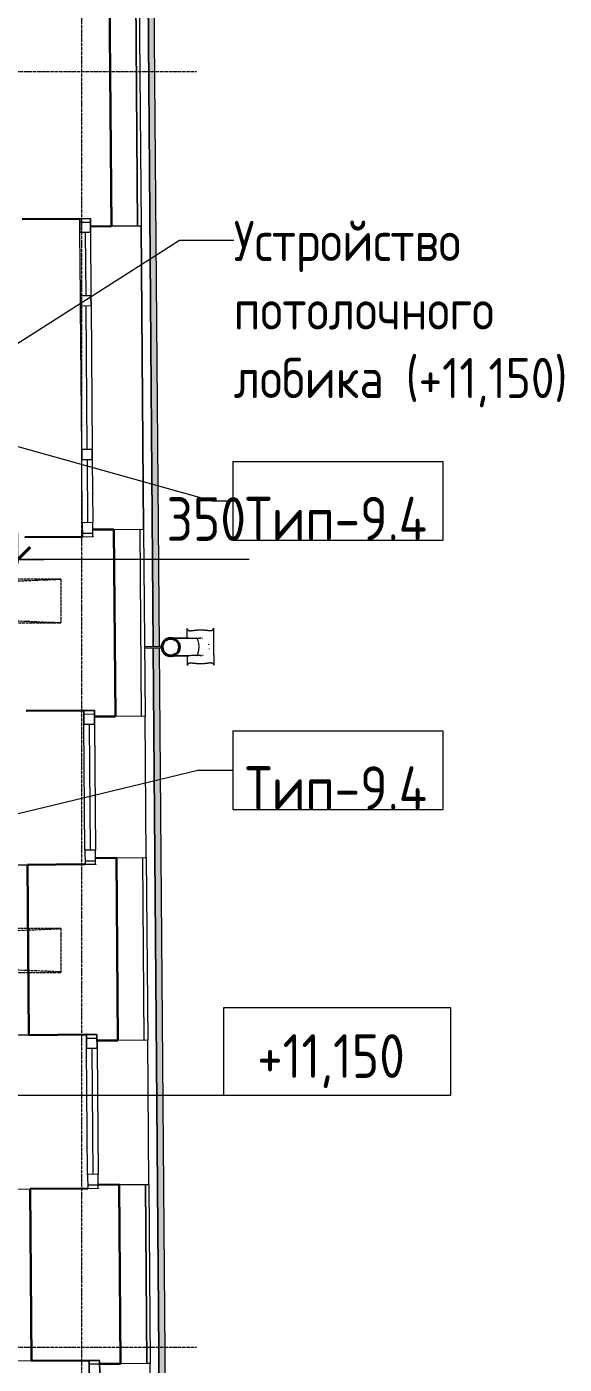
# Model space of a CAD drawing. Header units: millimetres. Extents: x -10438 to 68527, y -5058 to 44223.
# Drawn here: x 55035 to 58109, y 12846 to 20501 of the extents above; entities that cross this region are included whole.
import ezdxf

# ---------------------------------------------------------------- set-up
doc = ezdxf.new("R2010")
doc.units = ezdxf.units.MM
doc.linetypes.add('ADSK_Линия сетки', pattern=[25, 20, -2.5, 0, -2.5])
doc.linetypes.add('ADSK_Штрихпунктирная 2 точки_ш15 п1_5 п1_5 п1_5', pattern=[19.5, 15, -1.5, 0, -1.5, 0, -1.5])
for name, color, linetype, lineweight in [('_ Окна', 7, 'Continuous', 9), ('Аннотация', 7, 'Continuous', 20), ('Марки', 7, 'Continuous', 20), ('Обобщенные модели', 7, 'Continuous', 18), ('Окна', 7, 'Continuous', 9), ('Оси', 7, 'Continuous', 9), ('Отметки', 7, 'Continuous', 9), ('Размеры', 7, 'Continuous', 9), ('Размеры-100', 7, 'Continuous', 9), ('Стены наружные', 7, 'Continuous', 18), ('Стены несущие', 7, 'Continuous', 30), ('Стены отделка', 7, 'Continuous', 30), ('Стены штриховка', 7, 'Continuous', 9), ('Стены штриховка поверхности', 7, 'Continuous', 18)]:
    doc.layers.add(name, color=color, linetype=linetype, lineweight=lineweight)
doc.layers.add('Линии', color=7, linetype='Continuous', lineweight=9, true_color=0x00a600)
doc.styles.add('GOST Common_2', font='GOST_Common.ttf', dxfattribs={"width": 0.9, "height": 250})
doc.styles.add('GOST Common_3', font='GOST_Common.ttf', dxfattribs={"width": 0.9, "height": 230})
doc.styles.add('GOST Common_B', font='', dxfattribs={"width": 0.9, "height": 250})
doc.styles.get('GOST Common_B').set_extended_font_data('GOST Common', bold=True)
doc.dimstyles.new('ADSK_Основной_2_5_мм_Округление_до_10_мм', dxfattribs={"dimscale": 304.8, "dimtxt": 251.428749, "dimasz": 0.463911, "dimexe": 0.492126, "dimexo": 0.492126, "dimgap": 0.098425, "dimtad": 1, "dimdec": 0, "dimrnd": 10, "dimdsep": 46, "dimtxsty": 'GOST Common_2', "dimblk1": 'OBLIQUE', "dimblk2": 'OBLIQUE', "dimsah": 1, "dimcen": 0.09, "dimdle": 0.492126, "dimazin": 2, "dimtfac": 1, "dimtdec": 4, "dimtix": 1, "dimtmove": 1, "dimatfit": 3, "dimfxl": 1, "dimtvp": 1, "dimtolj": 1, "dimtzin": 0, "dimlwd": 20, "dimlwe": 20, "dimarcsym": 2})

# ---------------------------------------------------------------- blocks, each defined once
blk = doc.blocks.new('Водосток - Тип 1 _карниз больше 490мм_-5168659-План потолков 3-го этажа')
at = {"layer": 'Обобщенные модели'}
for p, q in [((18.8, 405), (24.9, 405)), ((225.1, 405), (231.2, 405)), ((24.9, 255), (18.8, 255)), ((75, 183.8), (75, 306.2)), ((75, 263.6), (75, 306.2)), ((175, 306.2), (175, 183.8)), ((175, 306.2), (175, 263.6)), ((231.2, 255), (225.1, 255)), ((75, 183.8), (75, 226.4)), ((175, 226.4), (175, 183.8)), ((120, 10), (120, 109.1)), ((130, 109.1), (130, 10))]:
    blk.add_line(p, q, dxfattribs=at)
at = {"layer": 'Обобщенные модели', "flags": 128}
for points in [[(75, 226.4), (75, 232), (75, 237.6), (75, 243.1), (75, 248.5), (75, 253.8), (75, 258.9), (75, 264), (75, 268.9), (75, 273.6), (75, 278.2), (75, 282.7), (75, 287), (75, 291.1), (75, 295.1), (75, 298.8), (75, 302.4), (75, 305.7), (75, 308.9), (75, 311.9), (75, 314.6), (75, 317.2), (75, 319.5), (75, 321.6), (75, 323.4), (75, 325.1), (75, 326.5), (75, 327.7), (75, 328.6), (75, 329.3), (75, 329.8), (75, 330), (75, 330)], [(175, 330), (175, 329.9), (175, 329.5), (175, 328.9), (175, 328.1), (175, 327), (175, 325.7), (175, 324.2), (175, 322.4), (175, 320.4), (175, 318.2), (175, 315.7), (175, 313), (175, 310.2), (175, 307.1), (175, 303.8), (175, 300.3), (175, 296.6), (175, 292.8), (175, 288.7), (175, 284.5), (175, 280.1), (175, 275.6), (175, 270.9), (175, 266), (175, 261), (175, 255.9), (175, 250.7), (175, 245.4), (175, 239.9), (175, 234.4), (175, 228.7), (175, 226.4)], [(75, 263.6), (75, 258), (75, 252.4), (75, 246.9), (75, 241.5), (75, 236.2), (75, 231.1), (75, 226), (75, 221.1), (75, 216.4), (75, 211.8), (75, 207.3), (75, 203), (75, 198.9), (75, 194.9), (75, 191.2), (75, 187.6), (75, 184.3), (75, 181.1), (75, 178.1), (75, 175.4), (75, 173)], [(175, 173), (175, 174.3), (175, 177), (175, 179.8), (175, 182.9), (175, 186.2), (175, 189.7), (175, 193.4), (175, 197.2), (175, 201.3), (175, 205.5), (175, 209.9), (175, 214.4), (175, 219.1), (175, 224), (175, 229), (175, 234.1), (175, 239.3), (175, 244.6), (175, 250.1), (175, 255.6), (175, 261.3), (175, 263.6)]]:
    blk.add_lwpolyline(points, dxfattribs=at)
at = {"layer": 'Обобщенные модели'}
for centre, radius, start, end in [((125, 330), 50, 174.54437, 183.38559), ((125, 330), 50, 163.32487, 166.67519), ((125, 330), 50, 103.32484, 106.67517), ((125, 330), 50, 73.32483, 76.67516), ((125, 330), 50, 13.32481, 16.67513), ((125, 330), 50, 356.72694, 5.45563), ((125, 160), 52, 90, 270), ((125, 160), 52, 270, 90)]:
    blk.add_arc(centre, radius, start, end, dxfattribs=at)
at = {"layer": 'Обобщенные модели', "lineweight": 40}
for start, end in [(90, 270), (270, 90)]:
    blk.add_arc((125, 160), 50, start, end, dxfattribs=at)
at = {"layer": 'Обобщенные модели'}
for start_param, end_param in [(4.712389, 6.283185), (4.712389, 6.283185), (3.141593, 4.712389), (3.141593, 4.712389)]:
    blk.add_ellipse((125, 306.2), major_axis=(-50, 0), ratio=0.309017, start_param=start_param, end_param=end_param, dxfattribs=at)
for points, knots in [([(18.8, 255), (21.1, 255), (25.1, 255.7), (28.9, 258.6), (30.8, 262.1), (31.6, 264.9), (32, 267.4), (32.1, 269.4), (32.2, 271.5), (32.2, 273.8), (32.1, 276.2), (31.9, 278.7), (31.6, 281.4), (31.3, 284.1), (31, 287), (30.6, 289.9), (30.2, 292.9), (29.8, 296), (29.4, 299.2), (29, 302.4), (28.7, 305.7), (28.3, 310.2), (27.8, 315.9), (27.4, 325.3), (27.4, 334.8), (27.8, 344.1), (28.3, 349.8), (28.7, 354.3), (29, 357.6), (29.4, 360.8), (29.8, 364), (30.2, 367.1), (30.6, 370.1), (31, 373.1), (31.3, 375.9), (31.6, 378.6), (31.9, 381.3), (32.1, 383.8), (32.2, 386.2), (32.2, 388.5), (32.1, 390.6), (32, 392.7), (31.6, 395.1), (30.8, 397.9), (28.9, 401.5), (25.1, 404.3), (21.1, 405), (18.8, 405)], [-1, -1, -1, -1, -0.941176, -0.882353, -0.852941, -0.823529, -0.808824, -0.794118, -0.779412, -0.764706, -0.75, -0.735294, -0.720588, -0.705882, -0.691176, -0.676471, -0.661765, -0.647059, -0.632353, -0.617647, -0.602941, -0.588235, -0.558824, -0.529412, -0.470588, -0.441176, -0.411765, -0.397059, -0.382353, -0.367647, -0.352941, -0.338235, -0.323529, -0.308824, -0.294118, -0.279412, -0.264706, -0.25, -0.235294, -0.220588, -0.205882, -0.191176, -0.176471, -0.147059, -0.117647, -0.058824, 0, 0, 0, 0]), ([(18.8, 405), (22.1, 405), (28.9, 405), (39.4, 405), (48.4, 405), (56, 405), (60.8, 405), (64.9, 405), (67.9, 405), (71, 405), (74.3, 405), (77.6, 405), (81, 405), (83.9, 405), (86.4, 405), (88.2, 405), (90.2, 405), (92.8, 405), (96.1, 405), (99.6, 405), (102.5, 405), (104.8, 405), (107.1, 405), (110.3, 405), (116, 405), (121.3, 405), (125, 405)], [-1, -1, -1, -1, -0.875, -0.75, -0.625, -0.5625, -0.5, -0.46875, -0.4375, -0.40625, -0.375, -0.34375, -0.3125, -0.28125, -0.265625, -0.25, -0.234375, -0.21875, -0.1875, -0.15625, -0.140625, -0.125, -0.109375, -0.09375, -0.0625, 0, 0, 0, 0]), ([(125, 405), (128.7, 405), (134, 405), (139.7, 405), (142.9, 405), (145.2, 405), (147.5, 405), (150.4, 405), (153.9, 405), (157.2, 405), (159.8, 405), (161.8, 405), (163.6, 405), (166.1, 405), (169, 405), (172.4, 405), (175.7, 405), (179, 405), (182.1, 405), (185.1, 405), (189.2, 405), (194, 405), (201.6, 405), (210.6, 405), (221.1, 405), (227.9, 405), (231.2, 405)], [-1, -1, -1, -1, -0.9375, -0.90625, -0.890625, -0.875, -0.859375, -0.84375, -0.8125, -0.78125, -0.765625, -0.75, -0.734375, -0.71875, -0.6875, -0.65625, -0.625, -0.59375, -0.5625, -0.53125, -0.5, -0.4375, -0.375, -0.25, -0.125, 0, 0, 0, 0]), ([(231.2, 405), (228.9, 405), (224.9, 404.3), (221.1, 401.4), (219.2, 397.9), (218.4, 395.1), (218, 392.6), (217.9, 390.6), (217.8, 388.5), (217.8, 386.2), (217.9, 383.8), (218.1, 381.3), (218.4, 378.6), (218.7, 375.9), (219, 373), (219.4, 370.1), (219.8, 367.1), (220.2, 364), (220.6, 360.8), (221, 357.6), (221.3, 354.3), (221.7, 349.8), (222.2, 344.1), (222.6, 334.7), (222.6, 325.2), (222.2, 315.9), (221.7, 310.2), (221.3, 305.7), (221, 302.4), (220.6, 299.2), (220.2, 296), (219.8, 292.9), (219.4, 289.9), (219, 286.9), (218.7, 284.1), (218.4, 281.4), (218.1, 278.7), (217.9, 276.2), (217.8, 273.8), (217.8, 271.5), (217.9, 269.4), (218, 267.3), (218.4, 264.9), (219.2, 262.1), (221.1, 258.5), (224.9, 255.7), (228.9, 255), (231.2, 255)], [-1, -1, -1, -1, -0.941176, -0.882353, -0.852941, -0.823529, -0.808824, -0.794118, -0.779412, -0.764706, -0.75, -0.735294, -0.720588, -0.705882, -0.691176, -0.676471, -0.661765, -0.647059, -0.632353, -0.617647, -0.602941, -0.588235, -0.558824, -0.529412, -0.470588, -0.441176, -0.411765, -0.397059, -0.382353, -0.367647, -0.352941, -0.338235, -0.323529, -0.308824, -0.294118, -0.279412, -0.264706, -0.25, -0.235294, -0.220588, -0.205882, -0.191176, -0.176471, -0.147059, -0.117647, -0.058824, 0, 0, 0, 0]), ([(74.3, 255), (73.2, 255), (71, 255), (67.9, 255), (64.9, 255), (60.8, 255), (56, 255), (48.4, 255), (39.4, 255), (28.9, 255), (22.1, 255), (18.8, 255)], [-0.625, -0.625, -0.625, -0.625, -0.59375, -0.5625, -0.53125, -0.5, -0.4375, -0.375, -0.25, -0.125, 0, 0, 0, 0]), ([(231.2, 255), (227.9, 255), (221.1, 255), (210.6, 255), (201.6, 255), (194, 255), (189.2, 255), (185.1, 255), (182.1, 255), (179, 255), (176.8, 255), (175.7, 255)], [-1, -1, -1, -1, -0.875, -0.75, -0.625, -0.5625, -0.5, -0.46875, -0.4375, -0.40625, -0.375, -0.375, -0.375, -0.375])]:
    blk.add_open_spline(points, degree=3, knots=knots, dxfattribs=at)
blk = doc.blocks.new('окно трехпол с фрамугой - 1800 и 1820х2300_h___нов_ ок15-V4-План потолков 3-го этажа')
at = {"layer": '_ Окна', "lineweight": 18}
for p, q in [((-910, 75), (-910, 135)), ((-910, 135), (-830, 135)), ((-830, 135), (-830, 75)), ((-470, 75), (-470, 135)), ((-470, 135), (-410, 135)), ((-410, 135), (-410, 75)), ((410, 75), (410, 135)), ((410, 135), (470, 135)), ((470, 135), (470, 75)), ((830, 135), (830, 75)), ((910, 135), (830, 135)), ((910, 75), (910, 135)), ((-830, 75), (-910, 75)), ((-410, 75), (-470, 75)), ((470, 75), (410, 75)), ((830, 75), (910, 75))]:
    blk.add_line(p, q, dxfattribs=at)
at = {"layer": '_ Окна'}
for p, q in [((-890, 75), (-890, 135)), ((-830, 105), (-470, 105)), ((-410, 105), (410, 105)), ((470, 105), (830, 105)), ((890, 75), (890, 135))]:
    blk.add_line(p, q, dxfattribs=at)
at = {"layer": 'Окна'}
for p, q in [((-910, 135), (-910, 75)), ((-830, 135), (-910, 135)), ((-830, 135), (-470, 135)), ((-410, 135), (-470, 135)), ((-410, 135), (410, 135)), ((470, 135), (410, 135)), ((470, 135), (830, 135)), ((910, 135), (830, 135)), ((910, 75), (910, 135)), ((-910, 75), (-830, 75)), ((-470, 75), (-830, 75)), ((-470, 75), (-410, 75)), ((410, 75), (-410, 75)), ((410, 75), (470, 75)), ((830, 75), (470, 75)), ((830, 75), (910, 75))]:
    blk.add_line(p, q, dxfattribs=at)
blk = doc.blocks.new('окна_rehau_однопольное_фрамуга_сверху - 800х2240 _нов_-4643977-План потолков 3-го этажа')
at = {"layer": '_ Окна', "lineweight": 18}
for p, q in [((-420, 75), (-420, 135)), ((-420, 135), (-344, 135)), ((-344, 135), (-344, 75)), ((344, 135), (344, 75)), ((420, 135), (344, 135)), ((420, 75), (420, 135)), ((-344, 75), (-420, 75)), ((344, 75), (420, 75))]:
    blk.add_line(p, q, dxfattribs=at)
at = {"layer": '_ Окна'}
for p, q in [((-400, 75), (-400, 135)), ((-344, 105), (344, 105)), ((400, 75), (400, 135))]:
    blk.add_line(p, q, dxfattribs=at)
at = {"layer": 'Окна'}
for p, q in [((-420, 135), (-420, 75)), ((-344, 135), (-420, 135)), ((-344, 135), (344, 135)), ((420, 135), (344, 135)), ((420, 75), (420, 135)), ((-420, 75), (-344, 75)), ((344, 75), (-344, 75)), ((344, 75), (420, 75))]:
    blk.add_line(p, q, dxfattribs=at)
blk = doc.blocks.new('окна_rehau_однопольное_фрамуга_сверху - 840х2230 _глухое_ _нов_ ок-21-4643972-План потолков 3-го этажа')
at = {"layer": '_ Окна', "lineweight": 18}
for p, q in [((-440, 75), (-440, 135)), ((-440, 135), (-360, 135)), ((-360, 135), (-360, 75)), ((360, 135), (360, 75)), ((440, 135), (360, 135)), ((440, 75), (440, 135)), ((-360, 75), (-440, 75)), ((360, 75), (440, 75))]:
    blk.add_line(p, q, dxfattribs=at)
at = {"layer": '_ Окна'}
for p, q in [((-420, 75), (-420, 135)), ((-360, 105), (360, 105)), ((420, 75), (420, 135))]:
    blk.add_line(p, q, dxfattribs=at)
at = {"layer": 'Окна'}
for p, q in [((-440, 135), (-440, 75)), ((-360, 135), (-440, 135)), ((-360, 135), (360, 135)), ((440, 135), (360, 135)), ((440, 75), (440, 135)), ((-440, 75), (-360, 75)), ((360, 75), (-360, 75)), ((360, 75), (440, 75))]:
    blk.add_line(p, q, dxfattribs=at)
blk = doc.blocks.new('окна_rehau_однопольное_фрамуга_сверху - 840х2230 _глухое_ _нов_ ок-21-4643964-План потолков 3-го этажа')
at = {"layer": '_ Окна', "lineweight": 18}
for p, q in [((-440, 75), (-440, 135)), ((-440, 135), (-360, 135)), ((-360, 135), (-360, 75)), ((360, 135), (360, 75)), ((440, 135), (360, 135)), ((440, 75), (440, 135)), ((-360, 75), (-440, 75)), ((360, 75), (440, 75))]:
    blk.add_line(p, q, dxfattribs=at)
at = {"layer": '_ Окна'}
for p, q in [((-420, 75), (-420, 135)), ((-360, 105), (360, 105)), ((420, 75), (420, 135))]:
    blk.add_line(p, q, dxfattribs=at)
at = {"layer": 'Окна'}
for p, q in [((-440, 135), (-440, 75)), ((-360, 135), (-440, 135)), ((-360, 135), (360, 135)), ((440, 135), (360, 135)), ((440, 75), (440, 135)), ((-440, 75), (-360, 75)), ((360, 75), (-360, 75)), ((360, 75), (440, 75))]:
    blk.add_line(p, q, dxfattribs=at)
blk = doc.blocks.new('DIMBLOCK19-План потолков 3-го этажа')
at = {"layer": 'Размеры-100', "lineweight": 20, "transparency": 16777216}
for p, q in [((54633.3, 17452), (54633.3, 17602)), ((54983.3, 17452), (54983.3, 17602)), ((54483.3, 17452), (55133.3, 17452)), ((54633.3, 17452), (54633.3, 17402)), ((55834.5, 17452), (54808.3, 17452)), ((54983.3, 17452), (54983.3, 17429.9)), ((56307.5, 17452), (55834.5, 17452))]:
    blk.add_line(p, q, dxfattribs=at)
at = {"layer": 'Размеры-100', "lineweight": 40, "transparency": 16777216}
for p, q in [((54633.3, 17452), (54704, 17522.7)), ((54983.3, 17452), (55054, 17522.7)), ((54633.3, 17452), (54562.6, 17381.3)), ((54983.3, 17452), (54912.6, 17381.3))]:
    blk.add_line(p, q, dxfattribs=at)
at = {"layer": 'Размеры-100', "color": 0, "lineweight": 20, "transparency": 16777216, "insert": (55834.5, 17808.7), "char_height": 250, "width": 567.632, "attachment_point": 1, "line_spacing_factor": 1.022761, "style": 'GOST Common_2'}
blk.add_mtext('350', dxfattribs=at)
blk = doc.blocks.new('_Oblique')
at = {"color": 0, "linetype": 'ByBlock', "lineweight": -2}
blk.add_line((-0.5, -0.5), (0.5, 0.5), dxfattribs=at)
blk = doc.blocks.new('Высотные отметки - Рамка-12095-План потолков 3-го этажа')
at = {"layer": 'Аннотация'}
for p, q in [((-6.5, 0), (-6.5, 5)), ((-6.5, 5), (6.5, 5)), ((6.5, 5), (6.5, 0)), ((6.5, 0), (-6.5, 0))]:
    blk.add_line(p, q, dxfattribs=at)
blk = doc.blocks.new('ADSK_Марка_Потолок - ADSK_Марка и Смещение от уровня-155896-План потолков 3-го этажа')
at = {"layer": 'Марки'}
for p, q in [((-6, 4.5), (-6, 0)), ((-6, 4.5), (6, 4.5)), ((6, 4.5), (6, 0)), ((-6, 0), (6, 0))]:
    blk.add_line(p, q, dxfattribs=at)

msp = doc.modelspace()

# ---------------------------------------------------------------- hatches: boundary and pattern name
at = {"layer": 'Стены штриховка поверхности', "true_color": 0xfbfbf4}
h = msp.add_hatch(color=7, dxfattribs=at)
h.paths.add_polyline_path([(55865.407, 8039.429), (55860.225, 8611.951), (55825.842, 8610.945), (55830.464, 8039.429)])
h.paths.add_polyline_path([(55825.755, 8621.673), (55860.705, 8622.077), (55793.528, 16945.408), (55758.535, 16944.397), (55825.753, 8621.907)])
h.paths.add_polyline_path([(55758.449, 16955.125), (55793.446, 16955.529), (55664.47, 32935.907), (55629.478, 32934.893), (55758.447, 16955.358)])
h.paths.add_polyline_path([(55629.391, 32945.623), (55664.389, 32946.025), (55580.186, 43378.98), (55545.193, 43377.965), (55629.389, 32945.854)])
h.paths.add_polyline_path([(55545.106, 43388.696), (55580.104, 43389.096), (55577.16, 43753.805), (55542.159, 43753.805), (55545.104, 43388.926)])

# ---------------------------------------------------------------- linework, layer by layer
at = {"layer": 'Аннотация', "lineweight": 9}
for p, q in [((54673.571, 18493.79), (55909.214, 19280.025)), ((55909.214, 19280.025), (56218.327, 19280.025))]:
    msp.add_line(p, q, dxfattribs=at)
at = {"layer": 'Линии', "color": 7, "linetype": 'ADSK_Штрихпунктирная 2 точки_ш15 п1_5 п1_5 п1_5'}
for p, q in [((55229.86, 17339.429), (49000.885, 17339.429)), ((49000.885, 17089.429), (55229.86, 17339.429)), ((55229.86, 17089.429), (49000.885, 17339.429)), ((55229.86, 17339.429), (55229.86, 17089.429)), ((49000.885, 17089.429), (55229.86, 17089.429)), ((55229.86, 15339.429), (49000.885, 15339.429)), ((49000.885, 15092.156), (55229.86, 15339.429)), ((55229.86, 15092.156), (49000.885, 15339.429)), ((55229.86, 15339.429), (55229.86, 15089.429)), ((49000.885, 15089.429), (55229.86, 15089.429))]:
    msp.add_line(p, q, dxfattribs=at)
at = {"layer": 'Марки'}
for p, q in [((54873.956, 18130.276), (56094.699, 17788.809)), ((56094.699, 17788.809), (56214.212, 17788.809)), ((54796.621, 15952.893), (56013.265, 16246.668)), ((56013.265, 16246.668), (56214.212, 16246.668))]:
    msp.add_line(p, q, dxfattribs=at)
at = {"layer": 'Оси', "linetype": 'ADSK_Линия сетки'}
for p, q in [((55349.565, -4258.205), (55349.565, 44222.998)), ((-9638.275, 20245), (56004.853, 20245)), ((-9638.275, 12945), (56004.853, 12945))]:
    msp.add_line(p, q, dxfattribs=at)
at = {"layer": 'Отметки', "lineweight": 20}
for p, q in [((54822.322, 14386.586), (56378.226, 14386.586)), ((56378.226, 14386.586), (56809.696, 14386.586))]:
    msp.add_line(p, q, dxfattribs=at)
at = {"layer": 'Стены наружные'}
for p, q in [((55758.358, 16954.954), (55629.109, 32935.97)), ((55629.469, 32935.971), (55758.45, 16954.955)), ((55793.449, 16955.238), (55664.469, 32936.129)), ((55689.605, 19358.858), (55688.605, 19358.85)), ((55688.605, 19358.85), (55702.585, 17626.09)), ((55702.933, 17625.698), (55688.901, 19360.641)), ((55703.585, 17626.098), (55689.605, 19358.858)), ((55702.585, 17626.09), (55703.585, 17626.098)), ((55825.757, 8621.503), (55758.435, 16945.473)), ((55758.526, 16945.474), (55802.521, 11494.471)), ((55860.707, 8621.785), (55793.526, 16945.632)), ((55718.137, 15745.759), (55711.586, 16555.733)), ((55733.261, 13875.818), (55726.588, 14700.791)), ((55748.02, 12050.877), (55741.55, 12850.851))]:
    msp.add_line(p, q, dxfattribs=at)
at = {"layer": 'Стены несущие'}
for p, q in [((55518.906, 19359.266), (55499.213, 21794.185)), ((55338.548, 19402.809), (55008.559, 19400.14)), ((55518.906, 19359.266), (55398.91, 19358.296)), ((55412.942, 17623.353), (55532.938, 17624.323)), ((55541.592, 16554.358), (55532.938, 17624.323)), ((55023.278, 17580.2), (55353.267, 17582.869)), ((55413.266, 17583.354), (55413.274, 17582.354)), ((55361.315, 16587.901), (55031.325, 16585.232)), ((55541.592, 16554.358), (55421.596, 16553.388)), ((55038.442, 15705.261), (55368.431, 15707.93)), ((55038.442, 15705.261), (55046.328, 14730.29)), ((55428.146, 15743.414), (55548.143, 15744.384)), ((55428.43, 15708.415), (55428.438, 15707.415)), ((55556.594, 14699.416), (55548.143, 15744.384)), ((55376.317, 14732.959), (55046.328, 14730.29)), ((55556.594, 14699.416), (55436.598, 14698.445)), ((55443.27, 13873.472), (55563.266, 13874.443)), ((55571.556, 12849.476), (55563.266, 13874.443)), ((55053.445, 13850.319), (55383.434, 13852.988)), ((55053.445, 13850.319), (55061.411, 12865.351)), ((55443.432, 13853.473), (55443.44, 13852.473)), ((55391.4, 12868.02), (55061.411, 12865.351)), ((55571.556, 12849.476), (55451.56, 12848.506))]:
    msp.add_line(p, q, dxfattribs=at)
at = {"layer": 'Стены отделка', "lineweight": 9}
for p, q in [((55669.208, 21795.56), (55688.901, 19360.641)), ((55668.901, 19360.479), (55518.906, 19359.266)), ((55688.901, 19360.641), (55668.901, 19360.479)), ((55532.938, 17624.323), (55702.933, 17625.698)), ((55702.933, 17625.698), (55711.586, 16555.733)), ((55711.586, 16555.733), (55541.592, 16554.358)), ((54946.445, 15704.517), (55038.442, 15705.261)), ((55038.442, 15705.261), (55038.442, 15705.261)), ((55548.143, 15744.384), (55718.137, 15745.759)), ((55718.137, 15745.759), (55726.588, 14700.791)), ((55046.328, 14730.29), (54954.331, 14729.546)), ((55726.588, 14700.791), (55556.594, 14699.416)), ((55563.266, 13874.443), (55713.261, 13875.656)), ((55713.261, 13875.656), (55733.261, 13875.818)), ((55713.269, 13874.656), (55713.261, 13875.656)), ((55733.261, 13875.818), (55741.55, 12850.851)), ((54913.213, 13849.185), (55053.445, 13850.319)), ((55061.411, 12865.351), (54981.413, 12864.704)), ((55721.551, 12850.69), (55571.556, 12849.476)), ((55741.55, 12850.851), (55721.551, 12850.69))]:
    msp.add_line(p, q, dxfattribs=at)
at = {"layer": 'Стены штриховка'}
for p, q in [((55668.901, 19360.479), (55649.209, 21795.398)), ((55649.217, 21794.398), (55668.901, 19360.479)), ((55691.587, 16555.571), (55682.933, 17625.536)), ((55706.589, 14700.629), (55698.138, 15745.598)), ((55713.261, 13875.656), (55721.551, 12850.69)), ((55721.551, 12850.69), (55713.269, 13874.656))]:
    msp.add_line(p, q, dxfattribs=at)

# ---------------------------------------------------------------- block references
at = {"layer": 'Марки', "xscale": 99.99999999999993, "yscale": 99.99999999999993, "zscale": 99.99999999999993}
for p in [(56814.212, 17563.809), (56814.212, 16021.668)]:
    msp.add_blockref('ADSK_Марка_Потолок - ADSK_Марка и Смещение от уровня-155896-План потолков 3-го этажа', p, dxfattribs=at)
at = {"layer": 'Обобщенные модели', "rotation": 270.4633818725631}
msp.add_blockref('Водосток - Тип 1 _карниз больше 490мм_-5168659-План потолков 3-го этажа', (55697.389, 17074.635), dxfattribs=at)
at = {"layer": 'Окна', "rotation": 270.4633818725627}
for name, p in [('окно трехпол с фрамугой - 1800 и 1820х2300_h___нов_ ок15-V4-План потолков 3-го этажа', (55270.91, 18492.232)), ('окна_rehau_однопольное_фрамуга_сверху - 840х2230 _глухое_ _нов_ ок-21-4643964-План потолков 3-го этажа', (55289.875, 16147.309)), ('окна_rehau_однопольное_фрамуга_сверху - 840х2230 _глухое_ _нов_ ок-21-4643972-План потолков 3-го этажа', (55304.878, 14292.367)), ('окна_rehau_однопольное_фрамуга_сверху - 800х2240 _нов_-4643977-План потолков 3-го этажа', (55319.799, 12447.427))]:
    msp.add_blockref(name, p, dxfattribs=at)
at = {"layer": 'Отметки', "lineweight": 20, "extrusion": (0, 0, -1), "xscale": 99.99999999999993, "yscale": 99.99999999999993, "zscale": 99.99999999999993}
msp.add_blockref('Высотные отметки - Рамка-12095-План потолков 3-го этажа', (-56809.696, 14386.586), dxfattribs=at)

# ---------------------------------------------------------------- texts
at = {"layer": 'Аннотация', "lineweight": 9, "insert": (56218.327, 19390.176), "char_height": 230, "width": 2078.1, "attachment_point": 1, "line_spacing_factor": 1.022766, "style": 'GOST Common_3'}
msp.add_mtext('\\pt449.9996,899.9992,1350.0011,1800.0007,2250.0003,2699.9999,3149.9995,3599.9991,4050.001,4500.0006,4950.0002,5399.9998,5849.9994,6299.999,6750.0009,7200.0005,7650.0001,8099.9997,8549.9993,8999.9989,9450.0008,9900.0004,10350,10799.9996,11249.9992,11700.0011,12150.0007,12600.0003,13049.9999,13499.9995,13949.9991,14400.001;Устройство потолочного лобика (+11,150)', dxfattribs=at)
at = {"layer": 'Марки', "lineweight": 9, "char_height": 250, "width": 1089.9, "attachment_point": 5, "line_spacing_factor": 1.022766, "style": 'GOST Common_B'}
for insert in [(56803.581, 17685.965), (56803.581, 16143.824)]:
    msp.add_mtext('\\pt1143,2286,3429,4572,5715,6858,8001,9144,10287,11430,12573,13716,14859,16002,17145,18288,19431,20574,21717,22860,24003,25146,26289,27432,28575,29718,30861,32004,33147,34290,35433,36576;Тип-9.4', dxfattribs=dict(at, insert=insert))
at = {"layer": 'Отметки', "lineweight": 20, "insert": (56352.377, 14735.304), "char_height": 250, "width": 1062.01039, "attachment_point": 1, "line_spacing_factor": 1.022761, "style": 'GOST Common_2'}
msp.add_mtext('+11,150', dxfattribs=at)

# ---------------------------------------------------------------- dimensions: what is measured, and where the dimension line sits
at = {"layer": 'Размеры', "lineweight": 20}
dim = msp.add_linear_dim(base=(54983.28, 17452.011), p1=(54633.28, 17551.996), p2=(54983.28, 17579.876), dimstyle='ADSK_Основной_2_5_мм_Округление_до_10_мм', override={"dimpost": '<>', "dimfxl": 351.108706}, dxfattribs=at)
dim.commit()
dim.dimension.update_dxf_attribs({"geometry": 'DIMBLOCK19-План потолков 3-го этажа', "text_midpoint": (56118.285, 17642.051), "dimtype": 160})

doc.saveas('drawing.dxf')
